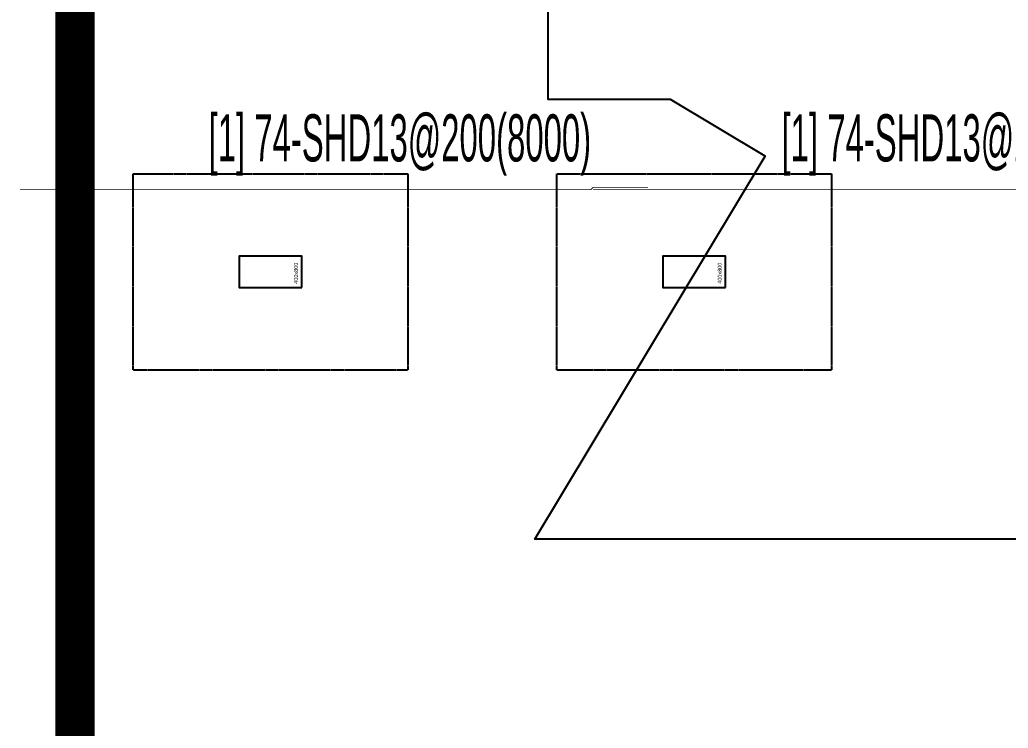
# Model space of a CAD drawing. Header units: millimetres. Extents: x 43843 to 1069877, y 60576 to 148433.
# Drawn here: x 213738 to 226331, y 84051 to 93073 of the extents above; entities that cross this region are included whole.
import ezdxf
from ezdxf.enums import TextEntityAlignment as Align

# ---------------------------------------------------------------- set-up
doc = ezdxf.new("R2010")
doc.units = ezdxf.units.MM
doc.linetypes.add('HID', pattern=[2.5, 1.5, -1])
doc.linetypes.add('HIDDEN', pattern=[0.375, 0.25, -0.125])
for name, color, linetype in [('-S_F', 7, 'Continuous'), ('8', 8, 'Continuous'), ('NX_BAR(D)', 7, 'Continuous'), ('NX_BARTXT', 7, 'Continuous'), ('S-HAT_SLAB LEVEL', 7, 'Continuous'), ('XR-지하주차장$0$AA-COL', 2, 'Continuous'), ('기초', 7, 'Continuous')]:
    doc.layers.add(name, color=color, linetype=linetype)
doc.layers.add('DEFPOINT', color=142, linetype='Continuous', plot=False)
doc.styles.add('BarSetTxt', font='Arial.ttf', dxfattribs={"width": 0.4, "height": 353.85})
doc.styles.add('XR-지하주차장$0$Standard', font='arial.ttf')

# ---------------------------------------------------------------- blocks, each defined once
blk = doc.blocks.new('zw$D357')
at = {"layer": '-S_F', "linetype": 'HIDDEN', "lineweight": -3}
for points in [[(-55760, -40977), (-52260, -40977), (-52260, -43477), (-55760, -43477)], [(-50360, -40977), (-46860, -40977), (-46860, -43477), (-50360, -43477)]]:
    blk.add_lwpolyline(points, close=True, dxfattribs=at)
at = {"layer": 'S-HAT_SLAB LEVEL', "lineweight": -2}
blk.add_lwpolyline([(-42704, -45631), (-50639, -45631), (-47708, -40754), (-48912, -40031), (-50469, -40031), (-50469, -37561), (-48369, -37561), (-48369, -35295), (-47455, -34381), (-41155, -40681), (-42704, -40681), (-42704, -42626), (-42704, -45631)], dxfattribs=at)
at = {"layer": 'XR-지하주차장$0$AA-COL'}
for points in [[(-53610, -42427), (-53610, -42027), (-54410, -42027), (-54410, -42427)], [(-48210, -42427), (-48210, -42027), (-49010, -42027), (-49010, -42427)]]:
    blk.add_lwpolyline(points, close=True, dxfattribs=at)
at = {"layer": '기초', "color": 6, "linetype": 'HID', "ltscale": 3, "const_width": 500}
blk.add_lwpolyline([(-56498, -55179), (-56498, -13109), (-51183, -13099), (-51183, -15035), (-51183, -15035), (-51183, -15047), (-37285, -15025), (-37298, -6685), (-14910, -6684), (-14910, -24464), (-14910, -24464), (-14910, -24477), (-13109, -24477), (-13109, -55179)], close=True, dxfattribs=at)
at = {"layer": 'Defpoints', "style": 'XR-지하주차장$0$Standard'}
for p in [(-53660, -42377), (-48260, -42377)]:
    blk.add_text('400x800', height=50, rotation=90, dxfattribs=at).set_placement(p)

msp = doc.modelspace()

# ---------------------------------------------------------------- linework, layer by layer
at = {"layer": 'DEFPOINT', "linetype": 'HID', "ltscale": 3}
msp.add_lwpolyline([(214442.819, 76909.036), (214443.35, 118979.042), (219757.648, 118989.867), (219757.648, 117053.765), (219757.667, 117053.765), (219757.667, 117041.75), (233656.144, 117063.419), (233643.142, 125403.046), (256031.367, 125404.471), (256031.367, 107624.036), (256031.386, 107624.036), (256031.386, 107612.02), (257831.81, 107611.98), (257832.09, 76909.036)], close=True, dxfattribs=at)
at = {"layer": 'NX_BAR(D)', "color": 2, "const_width": 10}
for points in [[(213742.905, 90909.036), (221012.927, 90909.036), (221042.927, 90939.036), (221742.927, 90939.036)], [(221042.925, 90909.036), (228312.947, 90909.036), (228342.947, 90939.036), (229042.947, 90939.036)]]:
    msp.add_lwpolyline(points, dxfattribs=at)

# ---------------------------------------------------------------- block references
at = {"layer": '8'}
msp.add_blockref('zw$D357', (270941.011, 132088.525), dxfattribs=at)

# ---------------------------------------------------------------- texts
at = {"layer": 'NX_BARTXT', "color": 2, "style": 'BarSetTxt', "width": 0.5}
for p in [(216142.911, 91089.036), (223442.931, 91089.036)]:
    msp.add_text('[1] 74-SHD13@200(8000)', height=600, dxfattribs=at).set_placement(p, align=Align.BOTTOM_LEFT)

doc.saveas('drawing.dxf')
